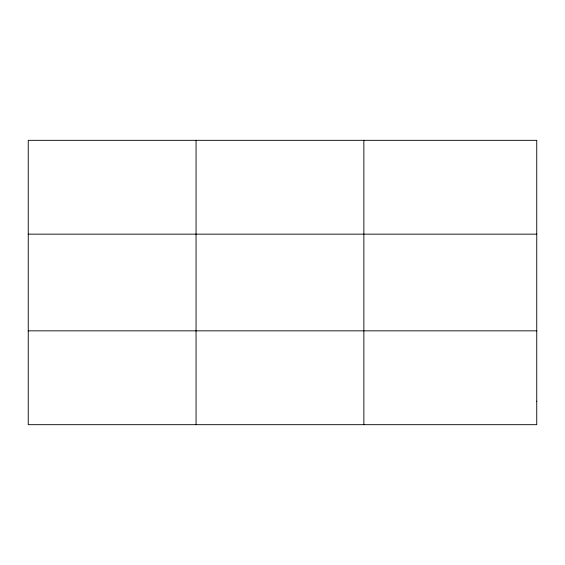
<?xml version="1.0" encoding="UTF-8"?>
<svg xmlns="http://www.w3.org/2000/svg" width="565" height="565" viewBox="0 0 565 565"><rect width="100%" height="100%" fill="white"/><g stroke="black" fill="none" stroke-linecap="round" stroke-linejoin="round"><path stroke-width="0.85" d="M196.055 424.675L196.055 140.325M363.86 424.675L363.86 140.325M28.25 234.157L536.75 234.157M28.25 330.843L536.75 330.843M536.75 401.221L536.75 424.675L28.25 424.675L28.25 140.325L536.75 140.325L536.75 401.221"/></g></svg>
